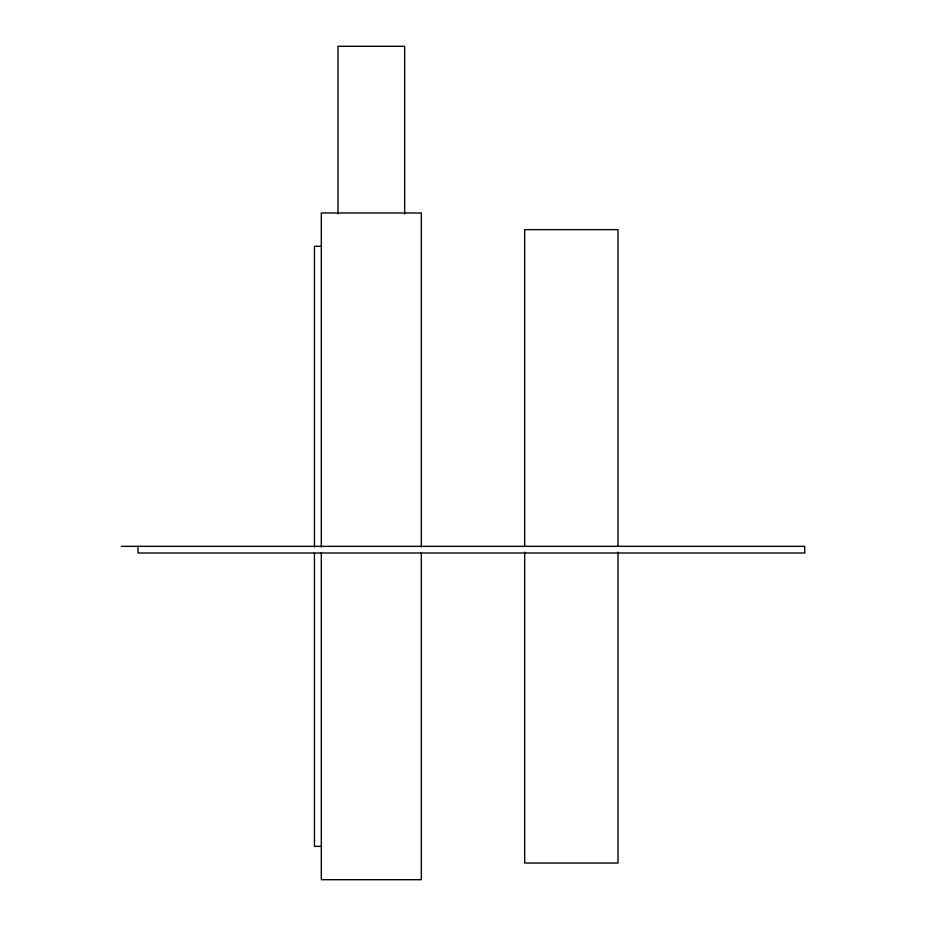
<?xml version="1.0" encoding="UTF-8"?>
<svg xmlns="http://www.w3.org/2000/svg" width="926" height="926" viewBox="0 0 926 926"><rect width="100%" height="100%" fill="white"/><g stroke="black" fill="none" stroke-linecap="round" stroke-linejoin="round"><path stroke-width="1.39" d="M321.635 246.316L314.458 246.316L314.458 547.058M121.306 546.34L804.694 546.34L804.694 553.007L137.974 553.007L137.974 546.34M321.635 846.364L314.458 846.364L314.458 552.845M618.012 546.34L618.012 229.648L524.672 229.648L524.672 546.34M618.012 552.127L618.012 863.032L524.672 863.032L524.672 552.127M421.33 547.058L421.33 212.98L321.322 212.98L321.322 547.058M421.33 552.845L421.33 879.7L321.322 879.7L321.322 552.845M404.662 213.941L404.662 46.3L337.99 46.3L337.99 213.941"/></g></svg>
